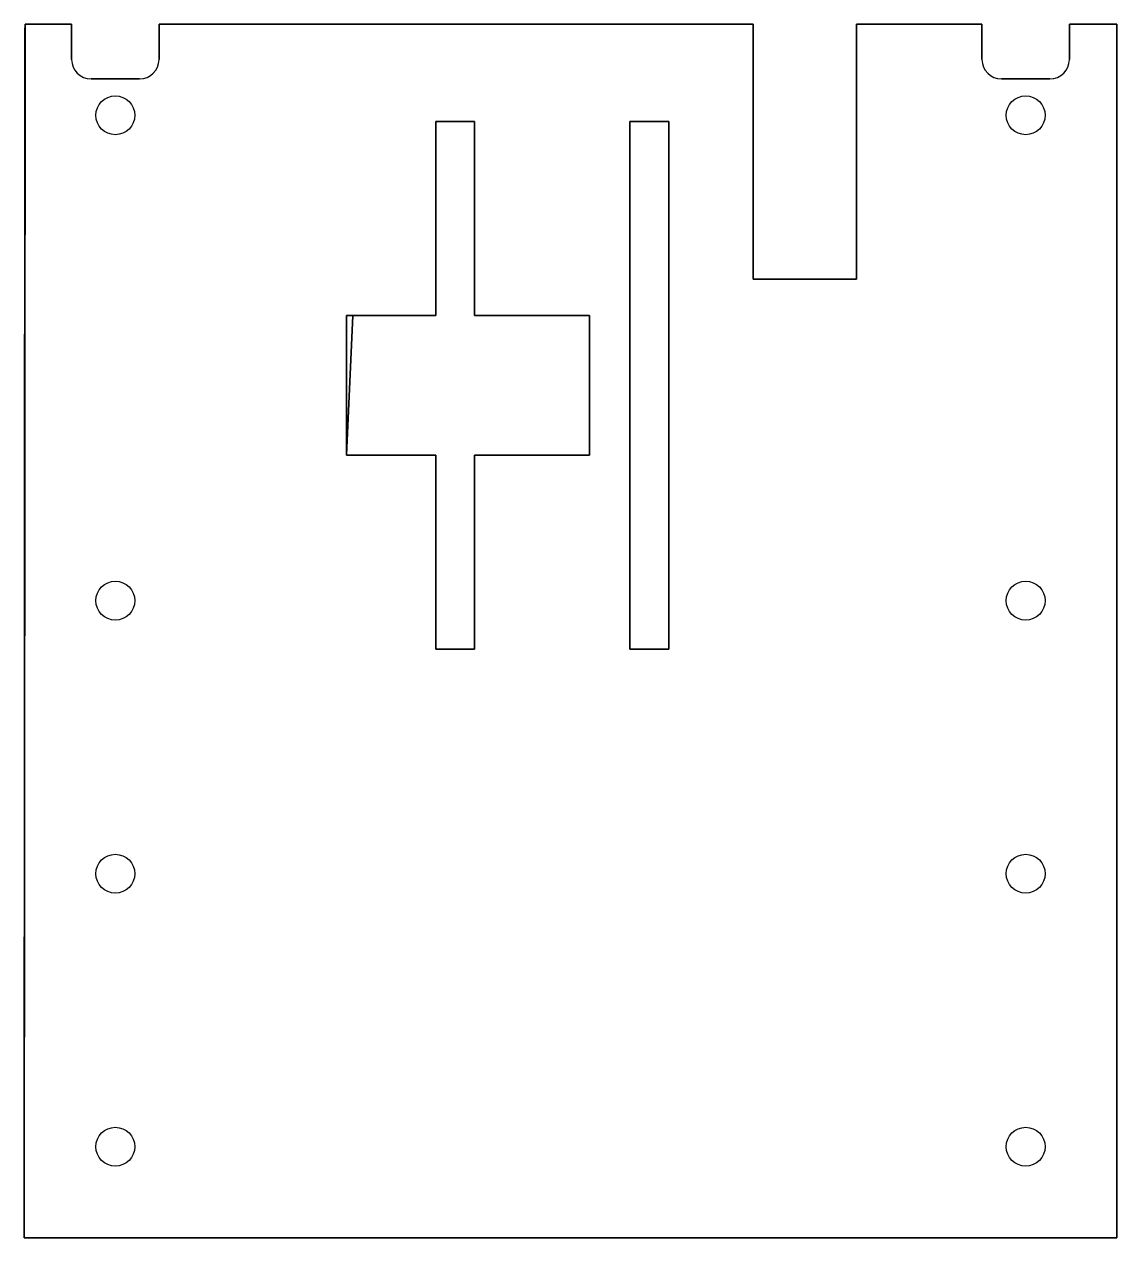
# Model space of a CAD drawing. Extents: x -93 to -3, y 0 to 100.
import ezdxf

# ---------------------------------------------------------------- set-up
doc = ezdxf.new("R2010")
doc.units = 0

msp = doc.modelspace()

# ---------------------------------------------------------------- linework, layer by layer
at = {"layer": 'layer0'}
for points in [[(-92.965, 99.436, -3), (-92.924, 100, -3)], [(-92.924, 100, 0), (-92.965, 99.436, 0)], [(-92.945, 99.296, 0), (-92.924, 100, -2.874)], [(-92.924, 100, -2.874), (-92.934, 99.289, -2.854)], [(-92.924, 100, -3), (-89.1, 100, -3)], [(-89.1, 100, 0), (-92.924, 100, 0)], [(-89.1, 100, -3), (-89.1, 97.1, -3)], [(-89.1, 97.1, 0), (-89.1, 100, 0)], [(-81.9, 97.1, -3), (-81.9, 100, -3)], [(-81.9, 100, -3), (-32.95, 100, -3)], [(-81.9, 100, 0), (-81.9, 97.1, 0)], [(-32.95, 100, 0), (-81.9, 100, 0)], [(-32.95, 100, -3), (-32.95, 79, -3)], [(-32.95, 79, 0), (-32.95, 100, 0)], [(-24.45, 79, -3), (-24.45, 100, -3)], [(-24.45, 100, -3), (-14.1, 100, -3)], [(-14.1, 100, 0), (-24.45, 100, 0)], [(-24.45, 100, 0), (-24.45, 79, 0)], [(-14.1, 100, -3), (-14.1, 97.1, -3)], [(-14.1, 97.1, 0), (-14.1, 100, 0)], [(-6.9, 97.1, -3), (-6.9, 100, -3)], [(-6.9, 100, -3), (-3, 100, -3)], [(-3, 100, 0), (-6.9, 100, 0)], [(-6.9, 100, 0), (-6.9, 97.1, 0)], [(-3, 100, -3), (-3, 0, -3)], [(-3, 0, 0), (-3, 100, 0)], [(-93, 0, -3), (-92.945, 99.296, -3)], [(-92.934, 99.289, -2.854), (-93, 0, 0)], [(-93, 0, 0), (-92.92, 99.157, 0)], [(-92.92, 99.157, 0), (-93, 0, 0)], [(-92.945, 99.296, -3), (-92.965, 99.436, -3)], [(-92.965, 99.436, 0), (-92.945, 99.296, 0)], [(-92.934, 99.289, -2.854), (-92.945, 99.296, 0)], [(-92.945, 99.296, 0), (-92.92, 99.157, 0)], [(-92.92, 99.157, 0), (-92.934, 99.289, -2.854)], [(-87.5, 95.5, -3), (-83.5, 95.5, -3)], [(-83.5, 95.5, 0), (-87.5, 95.5, 0)], [(-12.5, 95.5, -3), (-8.5, 95.5, -3)], [(-8.5, 95.5, 0), (-12.5, 95.5, 0)], [(-55.9, 92, -3), (-59.1, 92, -3)], [(-59.1, 92, -3), (-59.1, 76, -3)], [(-59.1, 76, 0), (-59.1, 92, 0)], [(-59.1, 92, 0), (-55.9, 92, 0)], [(-55.9, 76, -3), (-55.9, 92, -3)], [(-55.9, 92, 0), (-55.9, 76, 0)], [(-39.9, 92, -3), (-43.1, 92, -3)], [(-43.1, 92, -3), (-43.1, 48.5, -3)], [(-43.1, 92, 0), (-39.9, 92, 0)], [(-43.1, 48.5, 0), (-43.1, 92, 0)], [(-39.9, 48.5, -3), (-39.9, 92, -3)], [(-39.9, 92, 0), (-39.9, 48.5, 0)], [(-32.95, 79, -3), (-24.45, 79, -3)], [(-24.45, 79, 0), (-32.95, 79, 0)], [(-66.444, 64.5, -3), (-66.444, 76, -3)], [(-66.444, 76, -3), (-65.944, 76, 0)], [(-65.944, 76, 0), (-66.444, 64.5, -3)], [(-59.1, 76, -3), (-66.444, 76, -3)], [(-66.444, 76, -3), (-66.444, 64.5, -3)], [(-66.444, 64.5, 0), (-65.944, 76, 0)], [(-65.944, 76, 0), (-59.1, 76, 0)], [(-46.444, 76, -3), (-55.9, 76, -3)], [(-55.9, 76, 0), (-46.444, 76, 0)], [(-46.444, 64.5, -3), (-46.444, 76, -3)], [(-46.444, 76, 0), (-46.444, 64.5, 0)], [(-66.444, 64.5, -3), (-59.1, 64.5, -3)], [(-59.1, 64.5, 0), (-66.444, 64.5, 0)], [(-59.1, 64.5, -3), (-59.1, 48.5, -3)], [(-59.1, 48.5, 0), (-59.1, 64.5, 0)], [(-55.9, 48.5, -3), (-55.9, 64.5, -3)], [(-55.9, 64.5, -3), (-46.444, 64.5, -3)], [(-46.444, 64.5, 0), (-55.9, 64.5, 0)], [(-55.9, 64.5, 0), (-55.9, 48.5, 0)], [(-59.1, 48.5, -3), (-55.9, 48.5, -3)], [(-55.9, 48.5, 0), (-59.1, 48.5, 0)], [(-43.1, 48.5, -3), (-39.9, 48.5, -3)], [(-39.9, 48.5, 0), (-43.1, 48.5, 0)], [(-3, 0, -3), (-93, 0, -3)], [(-93, 0, 0), (-3, 0, 0)]]:
    msp.add_polyline3d(points, dxfattribs=at)
for centre in [(-85.5, 92.5, -3), (-85.5, 92.5), (-10.5, 92.5, -3), (-10.5, 92.5), (-85.5, 52.5, -3), (-85.5, 52.5), (-10.5, 52.5, -3), (-10.5, 52.5), (-85.5, 30, -3), (-85.5, 30), (-10.5, 30, -3), (-10.5, 30), (-85.5, 7.5, -3), (-85.5, 7.5), (-10.5, 7.5, -3), (-10.5, 7.5)]:
    msp.add_circle(centre, 1.6, dxfattribs=at)
for centre, start, end in [((-87.5, 97.1, -3), 180, -90), ((-87.5, 97.1), 180, -90), ((-83.5, 97.1, -3), -90, 0), ((-83.5, 97.1, -3), -90, 0), ((-83.5, 97.1), -90, 0), ((-12.5, 97.1, -3), 180, -90), ((-12.5, 97.1), 180, -90), ((-8.5, 97.1, -3), -90, 0), ((-8.5, 97.1), -90, 0)]:
    msp.add_arc(centre, 1.6, start, end, dxfattribs=at)

doc.saveas('drawing.dxf')
